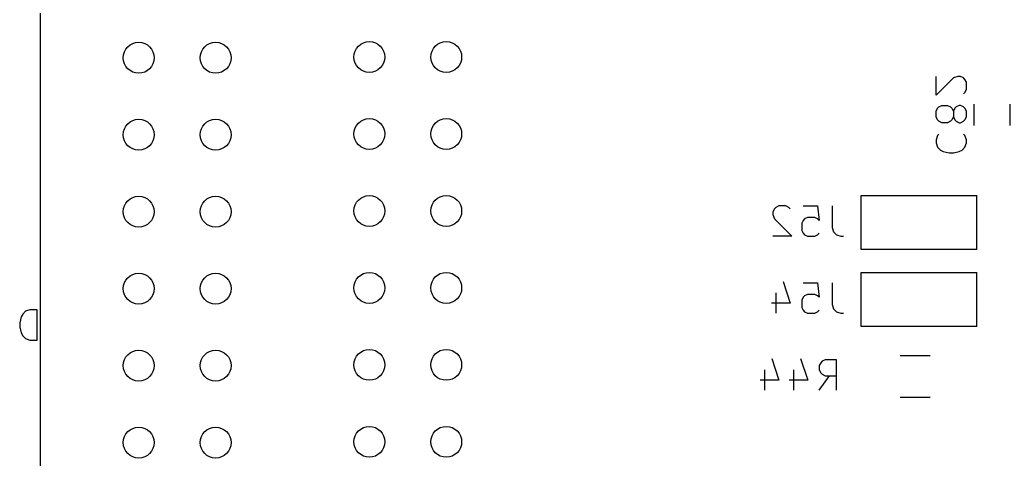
# Model space of a CAD drawing. Extents: x -21 to 324, y -93 to 158.
# Drawn here: x 134.94 to 167.66, y -22.06 to -7.56 of the extents above; entities that cross this region are included whole.
import ezdxf

# ---------------------------------------------------------------- set-up
doc = ezdxf.new("R2010")
doc.units = 0
doc.header["$LTSCALE"] = 10
doc.layers.add('BLACK', color=7, linetype='CONTINUOUS')

msp = doc.modelspace()

# ---------------------------------------------------------------- linework, layer by layer
at = {"layer": 'BLACK', "color": 7, "linetype": 'CONTINUOUS'}
for p, q in [((135.615, -52.51), (135.615, 53.33)), ((165.21, -10.052), (165.21, -9.433)), ((165.781, -9.481), (165.21, -10.052)), ((165.924, -9.433), (165.781, -9.481)), ((166.019, -9.433), (165.924, -9.433)), ((166.114, -9.481), (166.019, -9.433)), ((166.162, -9.528), (166.114, -9.481)), ((166.21, -9.624), (166.162, -9.528)), ((166.21, -9.862), (166.21, -9.624)), ((166.114, -10.004), (166.162, -9.957)), ((166.162, -9.957), (166.21, -9.862)), ((165.257, -10.481), (165.305, -10.433)), ((165.305, -10.433), (165.4, -10.385)), ((165.4, -10.385), (165.591, -10.385)), ((165.591, -10.385), (165.686, -10.433)), ((165.686, -10.433), (165.733, -10.481)), ((165.876, -10.433), (165.829, -10.481)), ((165.972, -10.385), (165.876, -10.433)), ((166.019, -10.385), (165.972, -10.385)), ((166.114, -10.433), (166.019, -10.385)), ((166.162, -10.481), (166.114, -10.433)), ((166.459, -10.345), (166.459, -11.045)), ((167.659, -11.045), (167.659, -10.345)), ((165.21, -10.576), (165.257, -10.481)), ((165.21, -10.766), (165.21, -10.576)), ((165.257, -10.862), (165.21, -10.766)), ((165.733, -10.481), (165.781, -10.576)), ((165.781, -10.766), (165.733, -10.862)), ((165.829, -10.481), (165.781, -10.576)), ((165.781, -10.576), (165.781, -10.766)), ((165.781, -10.766), (165.829, -10.862)), ((166.21, -10.576), (166.162, -10.481)), ((166.162, -10.862), (166.21, -10.766)), ((166.21, -10.766), (166.21, -10.576)), ((165.305, -10.909), (165.257, -10.862)), ((165.4, -10.957), (165.305, -10.909)), ((165.591, -10.957), (165.4, -10.957)), ((165.686, -10.909), (165.591, -10.957)), ((165.733, -10.862), (165.686, -10.909)), ((165.829, -10.862), (165.876, -10.909)), ((165.876, -10.909), (165.972, -10.957)), ((165.972, -10.957), (166.019, -10.957)), ((166.019, -10.957), (166.114, -10.909)), ((166.114, -10.909), (166.162, -10.862)), ((165.257, -11.385), (165.21, -11.528)), ((165.305, -11.338), (165.257, -11.385)), ((166.162, -11.385), (166.114, -11.338)), ((166.21, -11.528), (166.162, -11.385)), ((165.21, -11.528), (165.21, -11.624)), ((165.21, -11.624), (165.257, -11.766)), ((165.257, -11.766), (165.353, -11.862)), ((166.067, -11.862), (166.162, -11.766)), ((166.162, -11.766), (166.21, -11.624)), ((166.21, -11.624), (166.21, -11.528)), ((165.353, -11.862), (165.448, -11.909)), ((165.448, -11.909), (165.638, -11.957)), ((165.638, -11.957), (165.781, -11.957)), ((165.781, -11.957), (165.972, -11.909)), ((165.972, -11.909), (166.067, -11.862)), ((162.736, -13.361), (166.556, -13.361)), ((162.736, -15.141), (162.736, -13.361)), ((166.556, -15.141), (166.556, -13.361)), ((160.011, -13.703), (159.915, -13.751)), ((160.249, -13.703), (160.011, -13.703)), ((160.344, -13.751), (160.249, -13.703)), ((160.82, -13.703), (161.296, -13.703)), ((161.296, -13.703), (161.344, -14.18)), ((161.773, -13.703), (161.773, -14.418)), ((159.868, -13.799), (159.82, -13.894)), ((159.82, -13.894), (159.82, -13.989)), ((159.82, -13.989), (159.868, -14.132)), ((159.915, -13.751), (159.868, -13.799)), ((160.392, -13.799), (160.344, -13.751)), ((159.868, -14.132), (160.439, -14.703)), ((160.82, -14.18), (160.773, -14.275)), ((160.773, -14.275), (160.773, -14.513)), ((160.868, -14.132), (160.82, -14.18)), ((160.963, -14.084), (160.868, -14.132)), ((161.201, -14.084), (160.963, -14.084)), ((161.296, -14.132), (161.201, -14.084)), ((161.344, -14.18), (161.296, -14.132)), ((160.439, -14.703), (159.82, -14.703)), ((160.773, -14.513), (160.82, -14.608)), ((160.82, -14.608), (160.868, -14.656)), ((160.868, -14.656), (160.963, -14.703)), ((160.963, -14.703), (161.201, -14.703)), ((161.201, -14.703), (161.296, -14.656)), ((161.296, -14.656), (161.344, -14.608)), ((161.773, -14.418), (161.82, -14.56)), ((161.82, -14.56), (161.915, -14.656)), ((161.915, -14.656), (162.058, -14.703)), ((162.058, -14.703), (162.154, -14.703)), ((166.556, -15.141), (162.736, -15.141)), ((162.736, -15.901), (166.556, -15.901)), ((162.736, -17.681), (162.736, -15.901)), ((166.556, -17.681), (166.556, -15.901)), ((160.154, -16.196), (160.392, -16.91)), ((160.82, -16.243), (161.296, -16.243)), ((161.296, -16.243), (161.344, -16.72)), ((161.773, -16.243), (161.773, -16.958)), ((159.915, -16.577), (159.915, -17.243)), ((160.868, -16.672), (160.82, -16.72)), ((160.963, -16.624), (160.868, -16.672)), ((161.201, -16.624), (160.963, -16.624)), ((161.296, -16.672), (161.201, -16.624)), ((161.344, -16.72), (161.296, -16.672)), ((160.392, -16.91), (159.773, -16.91)), ((160.82, -16.72), (160.773, -16.815)), ((160.773, -16.815), (160.773, -17.053)), ((161.773, -16.958), (161.82, -17.101)), ((135.031, -17.275), (134.984, -17.37)), ((135.126, -17.18), (135.031, -17.275)), ((135.269, -17.132), (135.126, -17.18)), ((135.507, -17.132), (135.269, -17.132)), ((135.507, -18.132), (135.507, -17.132)), ((160.773, -17.053), (160.82, -17.148)), ((160.82, -17.148), (160.868, -17.196)), ((160.868, -17.196), (160.963, -17.243)), ((160.963, -17.243), (161.201, -17.243)), ((161.201, -17.243), (161.296, -17.196)), ((161.296, -17.196), (161.344, -17.148)), ((161.82, -17.101), (161.915, -17.196)), ((161.915, -17.196), (162.058, -17.243)), ((162.058, -17.243), (162.154, -17.243)), ((134.984, -17.37), (134.936, -17.561)), ((134.936, -17.561), (134.936, -17.704)), ((134.936, -17.704), (134.984, -17.894)), ((134.984, -17.894), (135.031, -17.99)), ((135.031, -17.99), (135.126, -18.085)), ((166.556, -17.681), (162.736, -17.681)), ((135.126, -18.085), (135.269, -18.132)), ((135.269, -18.132), (135.507, -18.132)), ((165.019, -18.651), (164.019, -18.651)), ((159.78, -18.736), (160.019, -19.45)), ((160.733, -18.736), (160.971, -19.45)), ((161.4, -18.879), (161.352, -18.974)), ((161.352, -18.974), (161.352, -19.117)), ((161.447, -18.831), (161.4, -18.879)), ((161.542, -18.783), (161.447, -18.831)), ((161.923, -18.783), (161.542, -18.783)), ((161.923, -19.783), (161.923, -18.783)), ((159.542, -19.117), (159.542, -19.783)), ((160.495, -19.117), (160.495, -19.783)), ((161.352, -19.117), (161.4, -19.212)), ((161.4, -19.212), (161.447, -19.26)), ((161.447, -19.26), (161.542, -19.307)), ((160.019, -19.45), (159.4, -19.45)), ((160.971, -19.45), (160.352, -19.45)), ((161.352, -19.783), (161.685, -19.307)), ((161.542, -19.307), (161.923, -19.307)), ((164.019, -20.011), (165.019, -20.011))]:
    msp.add_line(p, q, dxfattribs=at)
for centre in [(138.865, -8.815), (141.405, -8.815), (146.485, -8.79), (149.025, -8.79), (138.865, -11.355), (141.405, -11.355), (146.485, -11.33), (149.025, -11.33), (138.865, -13.895), (141.405, -13.895), (146.485, -13.87), (149.025, -13.87), (138.865, -16.435), (141.405, -16.435), (146.485, -16.41), (149.025, -16.41), (138.865, -18.975), (141.405, -18.975), (146.485, -18.95), (149.025, -18.95), (138.865, -21.515), (141.405, -21.515), (146.485, -21.49), (149.025, -21.49)]:
    msp.add_circle(centre, 0.51, dxfattribs=at)

doc.saveas('drawing.dxf')
